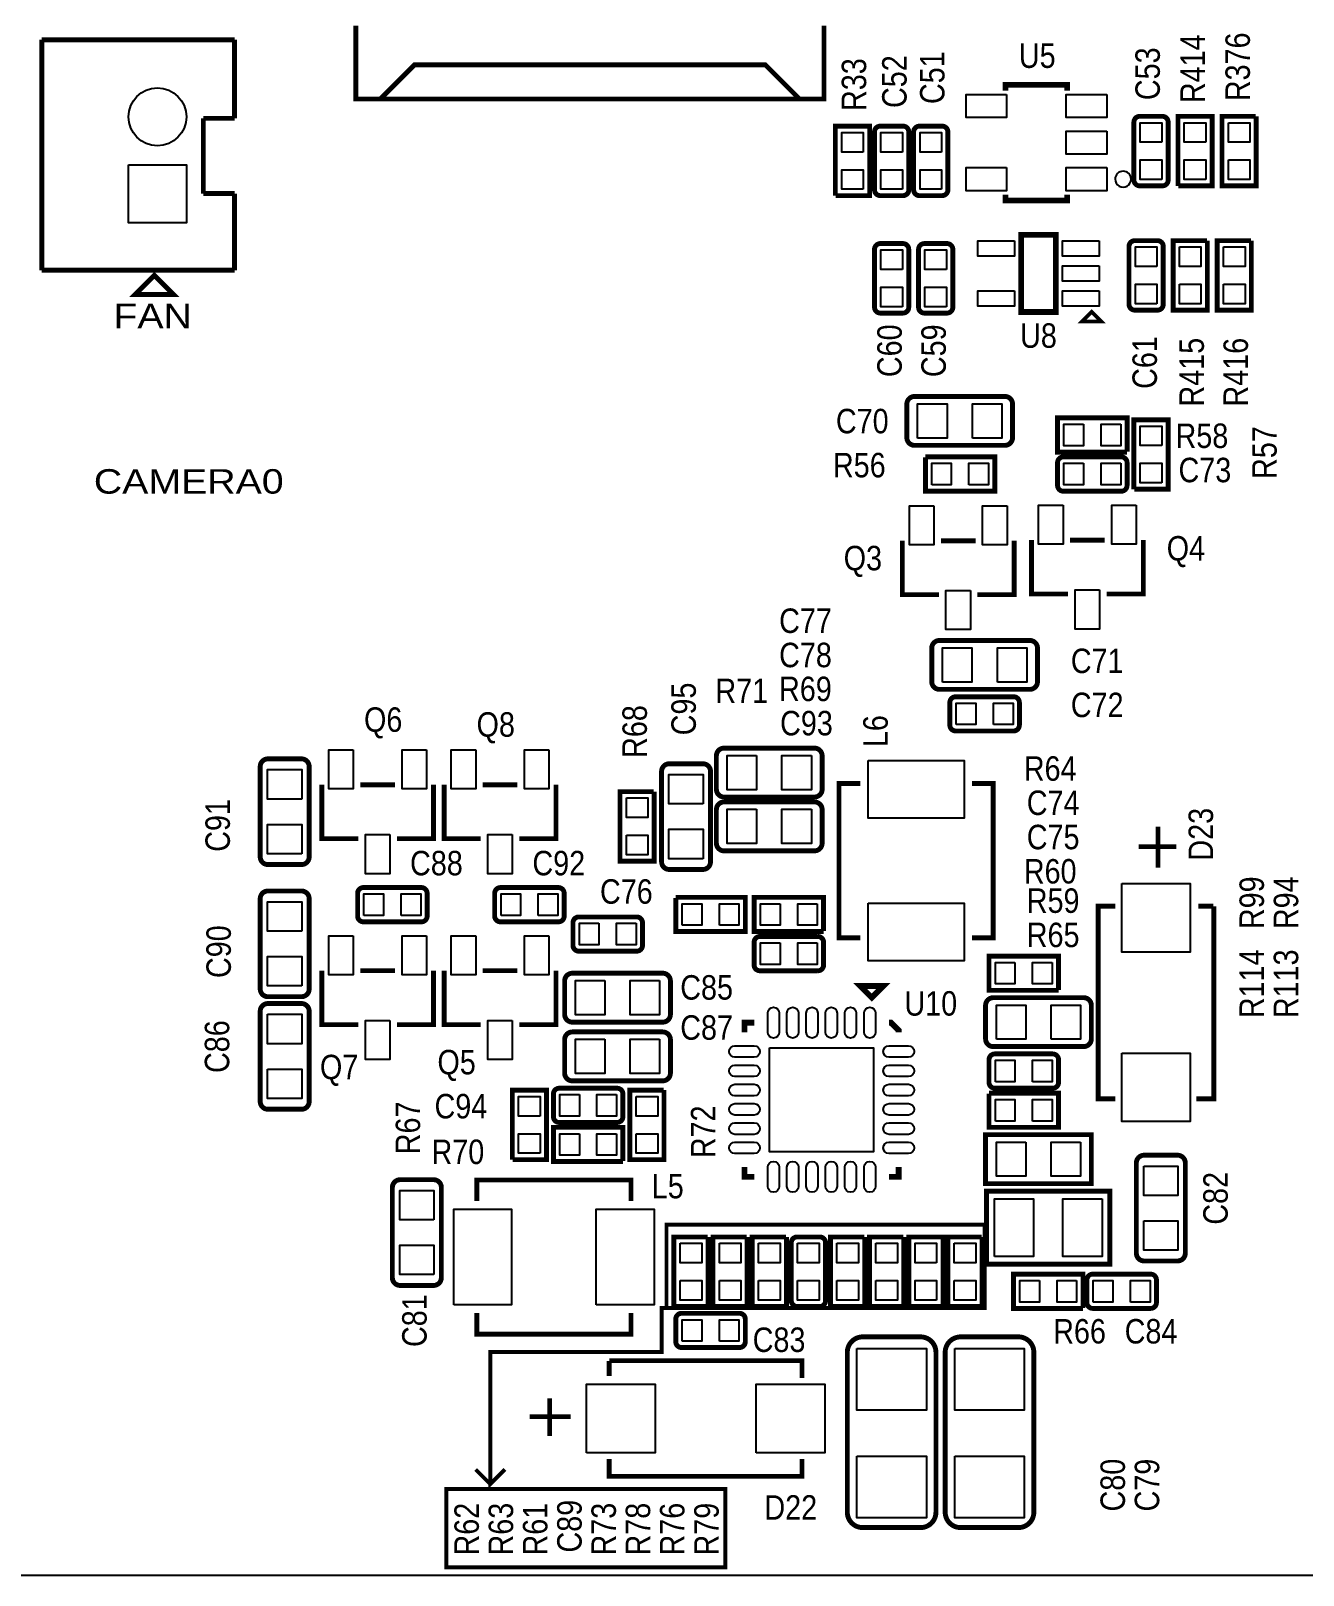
# Model space of a CAD drawing. Extents: x 0 to 228, y 0 to 175.
# Drawn here: x 79.52 to 112.53, y 0 to 40.08 of the extents above; entities that cross this region are included whole.
import ezdxf
from ezdxf.enums import TextEntityAlignment as Align

# ---------------------------------------------------------------- set-up
doc = ezdxf.new("R2010")
doc.units = 0
for name, color, linetype in [('BG_OUTLINE', 253, 'CONTINUOUS'), ('BG_SILKSCREEN_TOP', 85, 'CONTINUOUS'), ('PG_SILKSCREEN_TOP', 253, 'CONTINUOUS'), ('PIN_TOP', 142, 'CONTINUOUS'), ('RD_SILKSCREEN_TOP', 142, 'CONTINUOUS')]:
    doc.layers.add(name, color=color, linetype=linetype)

msp = doc.modelspace()

# ---------------------------------------------------------------- linework, layer by layer
at = {"layer": 'BG_OUTLINE'}
msp.add_lwpolyline([(3.048, 0), (224.952052, 0, 0.414214), (228.000052, 3.048), (228.000052, 168.95191, 0.414217), (224.952052, 171.99991), (3.048, 171.99991, 0.414214), (0, 168.95191), (0, 3.048, 0.414214), (3.048, 0)], format="xyb", dxfattribs=at)
at = {"layer": 'BG_SILKSCREEN_TOP', "const_width": 0.102108}
for points in [[(96.012, 9.092946), (104.267, 9.092946), (104.267, 6.933946), (96.012, 6.933946), (96.012, 9.092946)], [(96.012, 6.933946), (95.885, 6.933946), (95.885, 5.790946), (91.44, 5.790946), (91.44, 2.361946), (91.821, 2.742946)], [(91.44, 2.361946), (91.059, 2.742946)], [(90.297, 2.234946), (97.536, 2.234946), (97.536, 0.202946), (90.297, 0.202946), (90.297, 2.234946)]]:
    msp.add_lwpolyline(points, dxfattribs=at)
at = {"layer": 'PG_SILKSCREEN_TOP'}
for points, const_width in [([(87.952072, 40.214042), (87.952072, 38.309042), (100.098098, 38.309042), (100.098098, 40.214042)], 0.127), ([(79.804006, 39.845996), (84.803996, 39.845996)], 0.127), ([(79.804006, 33.866074), (79.804006, 39.845996)], 0.127), ([(84.803996, 39.845996), (84.803996, 37.806122)], 0.127), ([(88.587072, 38.309042), (89.476072, 39.198042), (98.574098, 39.198042), (99.463098, 38.309042)], 0.127), ([(106.409998, 38.526974), (106.409998, 38.677088), (104.809798, 38.677088), (104.809798, 38.526974)], 0.150114), ([(83.99399, 37.806122), (83.99399, 35.85591)], 0.127), ([(84.803996, 37.806122), (83.99399, 37.806122)], 0.127), ([(109.284008, 36.055046), (109.284008, 37.858954), (110.171992, 37.858954), (110.171992, 36.055046), (109.295946, 36.055046)], 0.127), ([(111.314992, 37.858954), (111.314992, 36.055046), (110.427008, 36.055046), (110.427008, 37.858954), (111.303054, 37.858954)], 0.127), ([(100.392992, 35.801046), (100.392992, 37.604954), (101.283008, 37.604954), (101.283008, 35.801046), (100.405946, 35.801046)], 0.127), ([(83.99399, 35.85591), (84.803996, 35.85591)], 0.127), ([(84.803996, 35.85591), (84.803996, 33.866074)], 0.127), ([(106.409998, 35.826954), (106.409998, 35.67684), (104.809798, 35.67684), (104.809798, 35.826954)], 0.150114), ([(106.114088, 34.781998), (106.114088, 32.782002), (105.213912, 32.782002), (105.213912, 34.781998), (106.114088, 34.781998)], 0.150114), ([(110.044992, 34.633154), (110.044992, 32.829246), (109.157008, 32.829246), (109.157008, 34.633154), (110.033054, 34.633154)], 0.127), ([(111.187992, 34.633154), (111.187992, 32.829246), (110.300008, 32.829246), (110.300008, 34.633154), (111.176054, 34.633154)], 0.127), ([(84.803996, 33.866074), (79.804006, 33.866074)], 0.127), ([(82.221324, 33.233106), (83.221322, 33.233106), (82.721196, 33.733232), (82.221324, 33.233106)], 0.127), ([(106.79303, 32.534098), (107.292902, 32.534098), (107.042966, 32.784034), (106.79303, 32.534098)], 0.100076), ([(107.962954, 29.145992), (106.159046, 29.145992), (106.159046, 30.036008), (107.962954, 30.036008), (107.962954, 29.158946)], 0.127), ([(108.141008, 28.181046), (108.141008, 29.984954), (109.030008, 29.984954), (109.030008, 28.181046), (108.152946, 28.181046)], 0.127), ([(102.730046, 29.020008), (104.533954, 29.020008), (104.533954, 28.129992), (102.730046, 28.129992), (102.730046, 29.007054)], 0.127), ([(103.081074, 25.444958), (102.131114, 25.444958), (102.131114, 26.845006)], 0.127), ([(104.031034, 26.845006), (103.131112, 26.845006)], 0.127), ([(104.081072, 25.444958), (105.031032, 25.444958), (105.031032, 26.845006)], 0.127), ([(106.433874, 25.461976), (105.483914, 25.461976), (105.483914, 26.862024)], 0.127), ([(107.384088, 26.862024), (106.483912, 26.862024)], 0.127), ([(107.434126, 25.461976), (108.384086, 25.461976), (108.384086, 26.862024)], 0.127), ([(88.018874, 19.111976), (87.068914, 19.111976), (87.068914, 20.512024)], 0.127), ([(88.969088, 20.512024), (88.068912, 20.512024)], 0.127), ([(89.019126, 19.111976), (89.969086, 19.111976), (89.969086, 20.512024)], 0.127), ([(91.193874, 19.111976), (90.243914, 19.111976), (90.243914, 20.512024)], 0.127), ([(92.144088, 20.512024), (91.243912, 20.512024)], 0.127), ([(92.194126, 19.111976), (93.144086, 19.111976), (93.144086, 20.512024)], 0.127), ([(101.038914, 20.541996), (100.489004, 20.541996), (100.489004, 16.542004), (101.038914, 16.542004)], 0.127), ([(103.939086, 20.541996), (104.488996, 20.541996), (104.488996, 16.542004), (103.939086, 16.542004)], 0.127), ([(95.693992, 20.332954), (95.693992, 18.529046), (94.806008, 18.529046), (94.806008, 20.332954), (95.682054, 20.332954)], 0.127), ([(108.762038, 19.42211), (108.762038, 18.35912)], 0.119888), ([(109.237018, 18.904966), (108.260896, 18.904966)], 0.119888), ([(96.253046, 17.590008), (98.056954, 17.590008), (98.056954, 16.701008), (96.253046, 16.701008), (96.253046, 17.577054)], 0.127), ([(100.088954, 16.701008), (98.285046, 16.701008), (98.285046, 17.590008), (100.088954, 17.590008), (100.088954, 16.712946)], 0.127), ([(107.661964, 17.359122), (107.211876, 17.359122), (107.211876, 12.358878), (107.661964, 12.358878)], 0.127), ([(109.762036, 12.358878), (110.212124, 12.358878), (110.212124, 17.359122)], 0.127), ([(110.203996, 17.359122), (109.812074, 17.359122)], 0.127), ([(106.184954, 15.175992), (104.381046, 15.175992), (104.381046, 16.066008), (106.184954, 16.066008), (106.184954, 15.188946)], 0.127), ([(88.018874, 14.285976), (87.068914, 14.285976), (87.068914, 15.686024)], 0.127), ([(88.969088, 15.686024), (88.068912, 15.686024)], 0.127), ([(89.019126, 14.285976), (89.969086, 14.285976), (89.969086, 15.686024)], 0.127), ([(91.193874, 14.285976), (90.243914, 14.285976), (90.243914, 15.686024)], 0.127), ([(92.144088, 15.686024), (91.243912, 15.686024)], 0.127), ([(92.194126, 14.285976), (93.144086, 14.285976), (93.144086, 15.686024)], 0.127), ([(101.6381, 15.288006), (101.037898, 15.288006), (101.338126, 14.988032), (101.6381, 15.288006)], 0.150114), ([(98.288094, 14.338046), (98.037904, 14.338046), (98.037904, 14.08811)], 0.150114), ([(101.78796, 14.338046), (101.837998, 14.338046), (102.037896, 14.137894), (102.037896, 14.08811)], 0.150114), ([(92.012008, 10.782046), (92.012008, 12.585954), (92.901008, 12.585954), (92.901008, 10.782046), (92.023946, 10.782046)], 0.127), ([(95.947992, 12.585954), (95.947992, 10.782046), (95.060008, 10.782046), (95.060008, 12.585954), (95.936054, 12.585954)], 0.127), ([(104.381046, 12.510008), (106.184954, 12.510008), (106.184954, 11.621008), (104.381046, 11.621008), (104.381046, 12.497054)], 0.127), ([(94.881954, 10.732008), (93.078046, 10.732008), (93.078046, 11.621008), (94.881954, 11.621008), (94.881954, 10.743946)], 0.127), ([(107.036108, 10.49401), (107.036108, 10.16), (106.7181, 10.16), (104.291892, 10.16), (104.291892, 11.43), (107.036108, 11.43), (107.036108, 10.489946)], 0.127), ([(98.288094, 10.338054), (98.037904, 10.338054), (98.037904, 10.58799)], 0.150114), ([(101.78796, 10.338054), (102.037896, 10.338054), (102.037896, 10.58799)], 0.150114), ([(91.091004, 9.705086), (91.091004, 10.254996), (95.090996, 10.254996), (95.090996, 9.705086)], 0.127), ([(104.467914, 9.96696), (107.517946, 9.96696), (107.517946, 8.06704), (104.318054, 8.06704), (104.318054, 9.96696), (104.467914, 9.96696)], 0.127), ([(97.092008, 8.775954), (97.092008, 6.972046), (96.201992, 6.972046), (96.201992, 8.775954), (97.079054, 8.775954)], 0.127), ([(98.108008, 8.775954), (98.108008, 6.972046), (97.217992, 6.972046), (97.217992, 8.775954), (98.095054, 8.775954)], 0.127), ([(99.124008, 8.775954), (99.124008, 6.972046), (98.233992, 6.972046), (98.233992, 8.775954), (99.111054, 8.775954)], 0.127), ([(101.156008, 8.775954), (101.156008, 6.972046), (100.267008, 6.972046), (100.267008, 8.775954), (101.143054, 8.775954)], 0.127), ([(102.172008, 8.775954), (102.172008, 6.972046), (101.281992, 6.972046), (101.281992, 8.775954), (102.159054, 8.775954)], 0.127), ([(102.297992, 6.972046), (102.297992, 8.775954), (103.188008, 8.775954), (103.188008, 6.972046), (102.310946, 6.972046)], 0.127), ([(104.204008, 8.775954), (104.204008, 6.972046), (103.313992, 6.972046), (103.313992, 8.775954), (104.191054, 8.775954)], 0.127), ([(106.819954, 6.922008), (105.016046, 6.922008), (105.016046, 7.811008), (106.819954, 7.811008), (106.819954, 6.933946)], 0.127), ([(91.091004, 6.804914), (91.091004, 6.255004), (95.090996, 6.255004), (95.090996, 6.804914)], 0.127), ([(99.528122, 5.114036), (99.528122, 5.564124), (94.527878, 5.564124)], 0.127), ([(94.527878, 5.555996), (94.527878, 5.164074)], 0.127), ([(92.982034, 4.589018), (92.982034, 3.612896)], 0.119888), ([(92.46489, 4.114038), (93.52788, 4.114038)], 0.119888), ([(94.527878, 3.013964), (94.527878, 2.563876), (99.528122, 2.563876), (99.528122, 3.013964)], 0.127)]:
    msp.add_lwpolyline(points, dxfattribs=dict(at, const_width=const_width))
at = {"layer": 'PG_SILKSCREEN_TOP', "const_width": 0.127}
for points in [[(108.141008, 36.204906), (108.141008, 36.754054), (108.141008, 37.159946), (108.141008, 37.709094, -0.414492), (108.291122, 37.858954), (108.878878, 37.858954, -0.414492), (109.028992, 37.709094), (109.028992, 36.204906, -0.414492), (108.878878, 36.055046), (108.291122, 36.055046, -0.414492), (108.141008, 36.204906)], [(101.410008, 35.950906), (101.410008, 36.500054), (101.410008, 36.905946), (101.410008, 37.455094, -0.414492), (101.560122, 37.604954), (102.147878, 37.604954, -0.415157), (102.299008, 37.455094), (102.299008, 35.950906, -0.415157), (102.147878, 35.801046), (101.560122, 35.801046, -0.414492), (101.410008, 35.950906)], [(102.426008, 35.950906), (102.426008, 36.500054), (102.426008, 36.905946), (102.426008, 37.455094, -0.414492), (102.576122, 37.604954), (103.163878, 37.604954, -0.414492), (103.313992, 37.455094), (103.313992, 35.950906, -0.414492), (103.163878, 35.801046), (102.576122, 35.801046, -0.414492), (102.426008, 35.950906)], [(101.410008, 32.902906), (101.410008, 33.452054), (101.410008, 33.857946), (101.410008, 34.407094, -0.414492), (101.560122, 34.556954), (102.147878, 34.556954, -0.414492), (102.297992, 34.407094), (102.297992, 32.902906, -0.414492), (102.147878, 32.753046), (101.560122, 32.753046, -0.414492), (101.410008, 32.902906)], [(102.553008, 32.902906), (102.553008, 33.452054), (102.553008, 33.857946), (102.553008, 34.407094, -0.414492), (102.703122, 34.556954), (103.290878, 34.556954, -0.415157), (103.442008, 34.407094), (103.442008, 32.902906, -0.415157), (103.290878, 32.753046), (102.703122, 32.753046, -0.414492), (102.553008, 32.902906)], [(108.014008, 32.979106), (108.014008, 33.528254), (108.014008, 33.934146), (108.014008, 34.483294, -0.414492), (108.164122, 34.633154), (108.751878, 34.633154, -0.414492), (108.901992, 34.483294), (108.901992, 32.979106, -0.414492), (108.751878, 32.829246), (108.164122, 32.829246, -0.414492), (108.014008, 32.979106)], [(102.449122, 30.589982), (104.792018, 30.589982, -0.414214), (104.991916, 30.390084), (104.991916, 29.51988, -0.414161), (104.792018, 29.319982), (102.449122, 29.319982, -0.414238), (102.24897, 29.51988), (102.24897, 30.390084, -0.414288), (102.449122, 30.589982)], [(107.813094, 28.129992), (107.263946, 28.129992), (106.858054, 28.129992), (106.308906, 28.129992, -0.415157), (106.159046, 28.281122), (106.159046, 28.868878, -0.415157), (106.308906, 29.020008), (107.813094, 29.020008, -0.415157), (107.962954, 28.868878), (107.962954, 28.281122, -0.415157), (107.813094, 28.129992)], [(103.095044, 24.257), (105.438956, 24.257, -0.413805), (105.639108, 24.057102), (105.639108, 23.186898, -0.41379), (105.438956, 22.987), (103.095044, 22.987, -0.413777), (102.894892, 23.186898), (102.894892, 24.057102, -0.413792), (103.095044, 24.257)], [(103.514906, 22.795992), (104.064054, 22.795992), (104.469946, 22.795992), (105.019094, 22.795992, -0.414492), (105.168954, 22.645878), (105.168954, 22.058122, -0.414492), (105.019094, 21.908008), (103.514906, 21.908008, -0.414492), (103.365046, 22.058122), (103.365046, 22.645878, -0.414492), (103.514906, 22.795992)], [(85.471, 18.640044), (85.471, 20.983956, -0.414181), (85.670898, 21.184108), (86.541102, 21.184108, -0.414181), (86.741, 20.983956), (86.741, 18.640044, -0.414181), (86.541102, 18.439892), (85.670898, 18.439892, -0.414181), (85.471, 18.640044)], [(99.850956, 20.193), (97.507044, 20.193, -0.413808), (97.306892, 20.392898), (97.306892, 21.263102, -0.413786), (97.507044, 21.463), (99.850956, 21.463, -0.413775), (100.051108, 21.263102), (100.051108, 20.392898, -0.413796), (99.850956, 20.193)], [(95.885, 18.513044), (95.885, 20.856956, -0.414181), (96.084898, 21.057108), (96.955102, 21.057108, -0.414181), (97.155, 20.856956), (97.155, 18.513044, -0.414181), (96.955102, 18.312892), (96.084898, 18.312892, -0.414181), (95.885, 18.513044)], [(99.850956, 18.796), (97.507044, 18.796, -0.413798), (97.306892, 18.995898), (97.306892, 19.866102, -0.413796), (97.507044, 20.066), (99.850956, 20.066, -0.413784), (100.051108, 19.866102), (100.051108, 18.995898, -0.413786), (99.850956, 18.796)], [(85.471, 15.211044), (85.471, 17.554956, -0.414181), (85.670898, 17.755108), (86.541102, 17.755108, -0.414181), (86.741, 17.554956), (86.741, 15.211044, -0.414181), (86.541102, 15.010892), (85.670898, 15.010892, -0.414181), (85.471, 15.211044)], [(88.147906, 17.844008), (88.697054, 17.844008), (89.102946, 17.844008), (89.652094, 17.844008, -0.415157), (89.801954, 17.692878), (89.801954, 17.105122, -0.415157), (89.652094, 16.953992), (88.147906, 16.953992, -0.415157), (87.998046, 17.105122), (87.998046, 17.692878, -0.415157), (88.147906, 17.844008)], [(91.703906, 17.844008), (92.253054, 17.844008), (92.658946, 17.844008), (93.208094, 17.844008, -0.415157), (93.357954, 17.692878), (93.357954, 17.105122, -0.415157), (93.208094, 16.953992), (91.703906, 16.953992, -0.415157), (91.554046, 17.105122), (91.554046, 17.692878, -0.415157), (91.703906, 17.844008)], [(95.240094, 16.193008), (94.690946, 16.193008), (94.285054, 16.193008), (93.735906, 16.193008, -0.414492), (93.586046, 16.343122), (93.586046, 16.930878, -0.414492), (93.735906, 17.080992), (95.240094, 17.080992, -0.414492), (95.389954, 16.930878), (95.389954, 16.343122, -0.414492), (95.240094, 16.193008)], [(99.939094, 15.683992), (99.389946, 15.683992), (98.984054, 15.683992), (98.434906, 15.683992, -0.415157), (98.285046, 15.835122), (98.285046, 16.422878, -0.415157), (98.434906, 16.574008), (99.939094, 16.574008, -0.415157), (100.088954, 16.422878), (100.088954, 15.835122, -0.415157), (99.939094, 15.683992)], [(95.913956, 14.351), (93.570044, 14.351, -0.414181), (93.369892, 14.550898), (93.369892, 15.421102, -0.414181), (93.570044, 15.621), (95.913956, 15.621, -0.414181), (96.114108, 15.421102), (96.114108, 14.550898, -0.414181), (95.913956, 14.351)], [(86.741, 14.633956), (86.741, 12.290044, -0.414181), (86.541102, 12.089892), (85.670898, 12.089892, -0.414181), (85.471, 12.290044), (85.471, 14.633956, -0.414181), (85.670898, 14.834108), (86.541102, 14.834108, -0.414181), (86.741, 14.633956)], [(104.492044, 14.986), (106.835956, 14.986, -0.413799), (107.036108, 14.786102), (107.036108, 13.915898, -0.413783), (106.835956, 13.716), (104.492044, 13.716, -0.413792), (104.291892, 13.915898), (104.291892, 14.786102, -0.413792), (104.492044, 14.986)], [(95.913956, 12.827), (93.570044, 12.827, -0.414181), (93.369892, 13.026898), (93.369892, 13.897102, -0.414181), (93.570044, 14.097), (95.913956, 14.097, -0.414181), (96.114108, 13.897102), (96.114108, 13.026898, -0.414181), (95.913956, 12.827)], [(104.530906, 13.526008), (105.080054, 13.526008), (105.485946, 13.526008), (106.035094, 13.526008, -0.415157), (106.184954, 13.374878), (106.184954, 12.787122, -0.415157), (106.035094, 12.635992), (104.530906, 12.635992, -0.415157), (104.381046, 12.787122), (104.381046, 13.374878, -0.415157), (104.530906, 13.526008)], [(94.732094, 11.748008), (94.182946, 11.748008), (93.777054, 11.748008), (93.227906, 11.748008, -0.414492), (93.078046, 11.898122), (93.078046, 12.485878, -0.414492), (93.227906, 12.635992), (94.732094, 12.635992, -0.414492), (94.881954, 12.485878), (94.881954, 11.898122, -0.414492), (94.732094, 11.748008)], [(109.474, 10.696956), (109.474, 8.353044, -0.413787), (109.274102, 8.152892), (108.403898, 8.152892, -0.413784), (108.204, 8.353044), (108.204, 10.696956, -0.413795), (108.403898, 10.897108), (109.274102, 10.897108, -0.413798), (109.474, 10.696956)], [(88.9, 7.718044), (88.9, 10.061956, -0.413783), (89.099898, 10.262108), (89.970102, 10.262108, -0.413802), (90.17, 10.061956), (90.17, 7.718044, -0.4138), (89.970102, 7.517892), (89.099898, 7.517892, -0.41378), (88.9, 7.718044)], [(100.140008, 8.626094), (100.140008, 8.076946), (100.140008, 7.671054), (100.140008, 7.121906, -0.415157), (99.988878, 6.972046), (99.401122, 6.972046, -0.414492), (99.251008, 7.121906), (99.251008, 8.626094, -0.414492), (99.401122, 8.775954), (99.988878, 8.775954, -0.415157), (100.140008, 8.626094)], [(107.070906, 7.811008), (107.620054, 7.811008), (108.025946, 7.811008), (108.575094, 7.811008, -0.415157), (108.724954, 7.659878), (108.724954, 7.072122, -0.414492), (108.575094, 6.922008), (107.070906, 6.922008, -0.414492), (106.921046, 7.072122), (106.921046, 7.659878, -0.415157), (107.070906, 7.811008)], [(96.402906, 6.793992), (96.952054, 6.793992), (97.357946, 6.793992), (97.907094, 6.793992, -0.414492), (98.056954, 6.643878), (98.056954, 6.056122, -0.414492), (97.907094, 5.906008), (96.402906, 5.906008, -0.414492), (96.253046, 6.056122), (96.253046, 6.643878, -0.414492), (96.402906, 6.793992)], [(100.703888, 5.783072), (100.703888, 1.632966, 0.414191), (101.103938, 1.232916), (102.604062, 1.232916, 0.414191), (103.004112, 1.632966), (103.004112, 5.783072, 0.414173), (102.604062, 6.183122), (101.103938, 6.183122, 0.414173), (100.703888, 5.783072)], [(103.243888, 5.783072), (103.243888, 1.632966, 0.414191), (103.643938, 1.232916), (105.144062, 1.232916, 0.414191), (105.544112, 1.632966), (105.544112, 5.783072, 0.414173), (105.144062, 6.183122), (103.643938, 6.183122, 0.414173), (103.243888, 5.783072)]]:
    msp.add_lwpolyline(points, format="xyb", dxfattribs=at)
at = {"layer": 'PG_SILKSCREEN_TOP'}
msp.add_lwpolyline([(108.066078, 36.227004, 1), (107.653718, 36.226924, 1)], format="xyb", close=True, dxfattribs=at)
at = {"layer": 'PIN_TOP'}
for points in [[(104.834944, 38.426898), (104.834944, 37.82695), (103.784908, 37.82695), (103.784908, 38.426898)], [(107.434888, 38.426898), (107.434888, 37.82695), (106.384852, 37.82695), (106.384852, 38.426898)], [(108.864527, 37.186108), (108.305473, 37.186108), (108.305473, 37.694108), (108.864527, 37.694108)], [(110.007527, 37.186108), (109.448473, 37.186108), (109.448473, 37.694108), (110.007527, 37.694108)], [(110.591473, 37.694108), (111.150527, 37.694108), (111.150527, 37.186108), (110.591473, 37.186108)], [(101.117527, 36.932108), (100.558473, 36.932108), (100.558473, 37.440108), (101.117527, 37.440108)], [(102.133527, 36.932108), (101.574473, 36.932108), (101.574473, 37.440108), (102.133527, 37.440108)], [(103.149527, 36.932108), (102.590473, 36.932108), (102.590473, 37.440108), (103.149527, 37.440108)], [(107.434888, 37.476938), (107.434888, 36.87699), (106.384852, 36.87699), (106.384852, 37.476938)], [(82.053938, 36.596066), (83.554062, 36.596066), (83.554062, 35.095942), (82.053938, 35.095942)], [(101.117527, 35.965892), (100.558473, 35.965892), (100.558473, 36.473892), (101.117527, 36.473892)], [(102.133527, 35.965892), (101.574473, 35.965892), (101.574473, 36.473892), (102.133527, 36.473892)], [(103.149527, 35.965892), (102.590473, 35.965892), (102.590473, 36.473892), (103.149527, 36.473892)], [(104.834944, 36.526978), (104.834944, 35.92703), (103.784908, 35.92703), (103.784908, 36.526978)], [(107.434888, 36.526978), (107.434888, 35.92703), (106.384852, 35.92703), (106.384852, 36.526978)], [(108.864527, 36.219892), (108.305473, 36.219892), (108.305473, 36.727892), (108.864527, 36.727892)], [(110.007527, 36.219892), (109.448473, 36.219892), (109.448473, 36.727892), (110.007527, 36.727892)], [(110.591473, 36.727892), (111.150527, 36.727892), (111.150527, 36.219892), (110.591473, 36.219892)], [(105.038906, 34.632011), (105.038906, 34.231961), (104.088946, 34.231961), (104.088946, 34.632011)], [(107.239054, 34.632011), (107.239054, 34.231961), (106.289094, 34.231961), (106.289094, 34.632011)], [(108.737527, 33.960308), (108.178473, 33.960308), (108.178473, 34.468308), (108.737527, 34.468308)], [(109.321473, 34.468308), (109.880527, 34.468308), (109.880527, 33.960308), (109.321473, 33.960308)], [(110.464473, 34.468308), (111.023527, 34.468308), (111.023527, 33.960308), (110.464473, 33.960308)], [(102.133527, 33.884108), (101.574473, 33.884108), (101.574473, 34.392108), (102.133527, 34.392108)], [(103.276527, 33.884108), (102.717473, 33.884108), (102.717473, 34.392108), (103.276527, 34.392108)], [(107.239054, 33.982025), (107.239054, 33.581975), (106.289094, 33.581975), (106.289094, 33.982025)], [(102.133527, 32.917892), (101.574473, 32.917892), (101.574473, 33.425892), (102.133527, 33.425892)], [(103.276527, 32.917892), (102.717473, 32.917892), (102.717473, 33.425892), (103.276527, 33.425892)], [(105.038906, 33.332039), (105.038906, 32.931989), (104.088946, 32.931989), (104.088946, 33.332039)], [(107.239054, 33.332039), (107.239054, 32.931989), (106.289094, 32.931989), (106.289094, 33.332039)], [(108.737527, 32.994092), (108.178473, 32.994092), (108.178473, 33.502092), (108.737527, 33.502092)], [(109.321473, 33.502092), (109.880527, 33.502092), (109.880527, 32.994092), (109.321473, 32.994092)], [(110.464473, 33.502092), (111.023527, 33.502092), (111.023527, 32.994092), (110.464473, 32.994092)], [(102.529132, 29.510482), (102.529132, 30.399482), (103.291132, 30.399482), (103.291132, 29.510482)], [(103.951024, 29.510482), (103.951024, 30.399482), (104.713024, 30.399482), (104.713024, 29.510482)], [(106.831892, 29.870527), (106.831892, 29.311473), (106.323892, 29.311473), (106.323892, 29.870527)], [(107.798108, 29.870527), (107.798108, 29.311473), (107.290108, 29.311473), (107.290108, 29.870527)], [(108.864527, 29.312108), (108.305473, 29.312108), (108.305473, 29.820108), (108.864527, 29.820108)], [(102.894892, 28.295346), (102.894892, 28.8544), (103.402892, 28.8544), (103.402892, 28.295346)], [(103.861108, 28.295346), (103.861108, 28.8544), (104.369108, 28.8544), (104.369108, 28.295346)], [(106.831892, 28.854527), (106.831892, 28.295473), (106.323892, 28.295473), (106.323892, 28.854527)], [(107.798108, 28.854527), (107.798108, 28.295473), (107.290108, 28.295473), (107.290108, 28.854527)], [(108.864527, 28.345892), (108.305473, 28.345892), (108.305473, 28.853892), (108.864527, 28.853892)], [(102.948486, 27.753056), (102.948486, 26.737056), (102.313486, 26.737056), (102.313486, 27.753056)], [(104.848406, 27.753056), (104.848406, 26.737056), (104.213406, 26.737056), (104.213406, 27.753056)], [(106.30154, 27.770074), (106.30154, 26.754074), (105.66654, 26.754074), (105.66654, 27.770074)], [(108.20146, 27.770074), (108.20146, 26.754074), (107.56646, 26.754074), (107.56646, 27.770074)], [(103.898446, 25.552908), (103.898446, 24.536908), (103.263446, 24.536908), (103.263446, 25.552908)], [(107.2515, 25.569926), (107.2515, 24.553926), (106.6165, 24.553926), (106.6165, 25.569926)], [(103.175054, 23.1775), (103.175054, 24.0665), (103.937054, 24.0665), (103.937054, 23.1775)], [(104.596946, 23.1775), (104.596946, 24.0665), (105.358946, 24.0665), (105.358946, 23.1775)], [(103.529892, 22.072346), (103.529892, 22.6314), (104.037892, 22.6314), (104.037892, 22.072346)], [(104.496108, 22.072346), (104.496108, 22.6314), (105.004108, 22.6314), (105.004108, 22.072346)], [(87.88654, 21.420074), (87.88654, 20.404074), (87.25154, 20.404074), (87.25154, 21.420074)], [(89.78646, 21.420074), (89.78646, 20.404074), (89.15146, 20.404074), (89.15146, 21.420074)], [(91.06154, 21.420074), (91.06154, 20.404074), (90.42654, 20.404074), (90.42654, 21.420074)], [(92.96146, 21.420074), (92.96146, 20.404074), (92.32646, 20.404074), (92.32646, 21.420074)], [(98.349054, 21.2725), (98.349054, 20.3835), (97.587054, 20.3835), (97.587054, 21.2725)], [(99.770946, 21.2725), (99.770946, 20.3835), (99.008946, 20.3835), (99.008946, 21.2725)], [(86.5505, 20.141946), (85.6615, 20.141946), (85.6615, 20.903946), (86.5505, 20.903946)], [(101.244527, 21.141436), (103.733473, 21.141436), (103.733473, 19.642328), (101.244527, 19.642328)], [(96.9645, 20.014946), (96.0755, 20.014946), (96.0755, 20.776946), (96.9645, 20.776946)], [(94.970473, 20.168108), (95.529527, 20.168108), (95.529527, 19.660108), (94.970473, 19.660108)], [(98.349054, 19.8755), (98.349054, 18.9865), (97.587054, 18.9865), (97.587054, 19.8755)], [(99.770946, 19.8755), (99.770946, 18.9865), (99.008946, 18.9865), (99.008946, 19.8755)], [(86.5505, 18.720054), (85.6615, 18.720054), (85.6615, 19.482054), (86.5505, 19.482054)], [(96.9645, 18.593054), (96.0755, 18.593054), (96.0755, 19.355054), (96.9645, 19.355054)], [(88.8365, 19.219926), (88.8365, 18.203926), (88.2015, 18.203926), (88.2015, 19.219926)], [(92.0115, 19.219926), (92.0115, 18.203926), (91.3765, 18.203926), (91.3765, 19.219926)], [(94.970473, 19.201892), (95.529527, 19.201892), (95.529527, 18.693892), (94.970473, 18.693892)], [(88.162892, 17.119346), (88.162892, 17.6784), (88.670892, 17.6784), (88.670892, 17.119346)], [(89.129108, 17.119346), (89.129108, 17.6784), (89.637108, 17.6784), (89.637108, 17.119346)], [(91.718892, 17.119346), (91.718892, 17.6784), (92.226892, 17.6784), (92.226892, 17.119346)], [(92.685108, 17.119346), (92.685108, 17.6784), (93.193108, 17.6784), (93.193108, 17.119346)], [(107.823, 17.947894), (109.601, 17.947894), (109.601, 16.169894), (107.823, 16.169894)], [(86.5505, 16.712946), (85.6615, 16.712946), (85.6615, 17.474946), (86.5505, 17.474946)], [(96.417892, 16.865346), (96.417892, 17.4244), (96.925892, 17.4244), (96.925892, 16.865346)], [(97.384108, 16.865346), (97.384108, 17.4244), (97.892108, 17.4244), (97.892108, 16.865346)], [(98.957892, 17.424527), (98.957892, 16.865473), (98.449892, 16.865473), (98.449892, 17.424527)], [(99.924108, 17.424527), (99.924108, 16.865473), (99.416108, 16.865473), (99.416108, 17.424527)], [(101.244527, 17.441672), (103.733473, 17.441672), (103.733473, 15.942564), (101.244527, 15.942564)], [(94.258892, 16.916527), (94.258892, 16.357473), (93.750892, 16.357473), (93.750892, 16.916527)], [(95.225108, 16.916527), (95.225108, 16.357473), (94.717108, 16.357473), (94.717108, 16.916527)], [(87.88654, 16.594074), (87.88654, 15.578074), (87.25154, 15.578074), (87.25154, 16.594074)], [(89.78646, 16.594074), (89.78646, 15.578074), (89.15146, 15.578074), (89.15146, 16.594074)], [(91.06154, 16.594074), (91.06154, 15.578074), (90.42654, 15.578074), (90.42654, 16.594074)], [(92.96146, 16.594074), (92.96146, 15.578074), (92.32646, 15.578074), (92.32646, 16.594074)], [(86.5505, 15.291054), (85.6615, 15.291054), (85.6615, 16.053054), (86.5505, 16.053054)], [(98.957892, 16.408527), (98.957892, 15.849473), (98.449892, 15.849473), (98.449892, 16.408527)], [(99.924108, 16.408527), (99.924108, 15.849473), (99.416108, 15.849473), (99.416108, 16.408527)], [(105.053892, 15.900527), (105.053892, 15.341473), (104.545892, 15.341473), (104.545892, 15.900527)], [(106.020108, 15.900527), (106.020108, 15.341473), (105.512108, 15.341473), (105.512108, 15.900527)], [(94.412054, 15.4305), (94.412054, 14.5415), (93.650054, 14.5415), (93.650054, 15.4305)], [(95.833946, 15.4305), (95.833946, 14.5415), (95.071946, 14.5415), (95.071946, 15.4305)], [(85.6615, 14.553946), (86.5505, 14.553946), (86.5505, 13.791946), (85.6615, 13.791946)], [(104.572054, 13.9065), (104.572054, 14.7955), (105.334054, 14.7955), (105.334054, 13.9065)], [(105.993946, 13.9065), (105.993946, 14.7955), (106.755946, 14.7955), (106.755946, 13.9065)], [(88.8365, 14.393926), (88.8365, 13.377926), (88.2015, 13.377926), (88.2015, 14.393926)], [(92.0115, 14.393926), (92.0115, 13.377926), (91.3765, 13.377926), (91.3765, 14.393926)], [(94.412054, 13.9065), (94.412054, 13.0175), (93.650054, 13.0175), (93.650054, 13.9065)], [(95.833946, 13.9065), (95.833946, 13.0175), (95.071946, 13.0175), (95.071946, 13.9065)], [(98.68789, 13.68806), (101.38791, 13.68806), (101.38791, 10.98804), (98.68789, 10.98804)], [(104.545892, 12.801346), (104.545892, 13.3604), (105.053892, 13.3604), (105.053892, 12.801346)], [(105.512108, 12.801346), (105.512108, 13.3604), (106.020108, 13.3604), (106.020108, 12.801346)], [(107.823, 13.548106), (109.601, 13.548106), (109.601, 11.770106), (107.823, 11.770106)], [(85.6615, 13.132054), (86.5505, 13.132054), (86.5505, 12.370054), (85.6615, 12.370054)], [(93.750892, 12.471527), (93.750892, 11.912473), (93.242892, 11.912473), (93.242892, 12.471527)], [(94.717108, 12.471527), (94.717108, 11.912473), (94.209108, 11.912473), (94.209108, 12.471527)], [(92.735527, 11.913108), (92.176473, 11.913108), (92.176473, 12.421108), (92.735527, 12.421108)], [(95.224473, 12.421108), (95.783527, 12.421108), (95.783527, 11.913108), (95.224473, 11.913108)], [(104.545892, 11.785346), (104.545892, 12.3444), (105.053892, 12.3444), (105.053892, 11.785346)], [(105.512108, 11.785346), (105.512108, 12.3444), (106.020108, 12.3444), (106.020108, 11.785346)], [(92.735527, 10.946892), (92.176473, 10.946892), (92.176473, 11.454892), (92.735527, 11.454892)], [(93.750892, 11.455527), (93.750892, 10.896473), (93.242892, 10.896473), (93.242892, 11.455527)], [(94.717108, 11.455527), (94.717108, 10.896473), (94.209108, 10.896473), (94.209108, 11.455527)], [(95.224473, 11.454892), (95.783527, 11.454892), (95.783527, 10.946892), (95.224473, 10.946892)], [(105.334054, 11.2395), (105.334054, 10.3505), (104.572054, 10.3505), (104.572054, 11.2395)], [(106.755946, 11.2395), (106.755946, 10.3505), (105.993946, 10.3505), (105.993946, 11.2395)], [(108.3945, 10.616946), (109.2835, 10.616946), (109.2835, 9.854946), (108.3945, 9.854946)], [(89.9795, 9.219946), (89.0905, 9.219946), (89.0905, 9.981946), (89.9795, 9.981946)], [(104.521, 8.267446), (104.521, 9.766554), (105.537, 9.766554), (105.537, 8.267446)], [(107.315, 9.766554), (107.315, 8.267446), (106.299, 8.267446), (106.299, 9.766554)], [(90.491564, 7.0104), (90.491564, 9.499346), (91.990672, 9.499346), (91.990672, 7.0104)], [(94.191328, 7.0104), (94.191328, 9.499346), (95.690436, 9.499346), (95.690436, 7.0104)], [(108.3945, 9.195054), (109.2835, 9.195054), (109.2835, 8.433054), (108.3945, 8.433054)], [(89.9795, 7.798054), (89.0905, 7.798054), (89.0905, 8.560054), (89.9795, 8.560054)], [(96.367473, 8.611108), (96.926527, 8.611108), (96.926527, 8.103108), (96.367473, 8.103108)], [(97.383473, 8.611108), (97.942527, 8.611108), (97.942527, 8.103108), (97.383473, 8.103108)], [(98.399473, 8.611108), (98.958527, 8.611108), (98.958527, 8.103108), (98.399473, 8.103108)], [(99.415473, 8.611108), (99.974527, 8.611108), (99.974527, 8.103108), (99.415473, 8.103108)], [(100.431473, 8.611108), (100.990527, 8.611108), (100.990527, 8.103108), (100.431473, 8.103108)], [(101.447473, 8.611108), (102.006527, 8.611108), (102.006527, 8.103108), (101.447473, 8.103108)], [(103.022527, 8.103108), (102.463473, 8.103108), (102.463473, 8.611108), (103.022527, 8.611108)], [(103.479473, 8.611108), (104.038527, 8.611108), (104.038527, 8.103108), (103.479473, 8.103108)], [(96.367473, 7.644892), (96.926527, 7.644892), (96.926527, 7.136892), (96.367473, 7.136892)], [(97.383473, 7.644892), (97.942527, 7.644892), (97.942527, 7.136892), (97.383473, 7.136892)], [(98.399473, 7.644892), (98.958527, 7.644892), (98.958527, 7.136892), (98.399473, 7.136892)], [(99.415473, 7.644892), (99.974527, 7.644892), (99.974527, 7.136892), (99.415473, 7.136892)], [(100.431473, 7.644892), (100.990527, 7.644892), (100.990527, 7.136892), (100.431473, 7.136892)], [(101.447473, 7.644892), (102.006527, 7.644892), (102.006527, 7.136892), (101.447473, 7.136892)], [(103.022527, 7.136892), (102.463473, 7.136892), (102.463473, 7.644892), (103.022527, 7.644892)], [(103.479473, 7.644892), (104.038527, 7.644892), (104.038527, 7.136892), (103.479473, 7.136892)], [(105.688892, 7.645527), (105.688892, 7.086473), (105.180892, 7.086473), (105.180892, 7.645527)], [(106.655108, 7.645527), (106.655108, 7.086473), (106.147108, 7.086473), (106.147108, 7.645527)], [(107.085892, 7.086346), (107.085892, 7.6454), (107.593892, 7.6454), (107.593892, 7.086346)], [(108.052108, 7.086346), (108.052108, 7.6454), (108.560108, 7.6454), (108.560108, 7.086346)], [(96.417892, 6.070346), (96.417892, 6.6294), (96.925892, 6.6294), (96.925892, 6.070346)], [(97.384108, 6.070346), (97.384108, 6.6294), (97.892108, 6.6294), (97.892108, 6.070346)], [(100.952554, 5.883021), (102.755446, 5.883021), (102.755446, 4.283075), (100.952554, 4.283075)], [(103.492554, 5.883021), (105.295446, 5.883021), (105.295446, 4.283075), (103.492554, 4.283075)], [(93.939106, 3.175), (93.939106, 4.953), (95.717106, 4.953), (95.717106, 3.175)], [(98.338894, 3.175), (98.338894, 4.953), (100.116894, 4.953), (100.116894, 3.175)], [(100.952554, 3.082925), (102.755446, 3.082925), (102.755446, 1.482979), (100.952554, 1.482979)], [(103.492554, 3.082925), (105.295446, 3.082925), (105.295446, 1.482979), (103.492554, 1.482979)]]:
    msp.add_lwpolyline(points, close=True, dxfattribs=at)
for points in [[(98.637979, 14.087983), (98.637979, 14.588109, -1), (98.937953, 14.588109), (98.937953, 14.087983, -1)], [(99.137851, 14.087983), (99.137851, 14.588109, -1), (99.437825, 14.588109), (99.437825, 14.087983, -1)], [(99.637977, 14.087983), (99.637977, 14.588109, -1), (99.937951, 14.588109), (99.937951, 14.087983, -1)], [(100.137849, 14.087983), (100.137849, 14.588109, -1), (100.437823, 14.588109), (100.437823, 14.087983, -1)], [(100.637975, 14.087983), (100.637975, 14.588109, -1), (100.937949, 14.588109), (100.937949, 14.087983, -1)], [(101.137847, 14.087983), (101.137847, 14.588109, -1), (101.437821, 14.588109), (101.437821, 14.087983, -1)], [(98.287967, 13.437997), (97.787841, 13.437997, -1), (97.787841, 13.737971), (98.287967, 13.737971, -1)], [(102.287959, 13.437997), (101.787833, 13.437997, -1), (101.787833, 13.737971), (102.287959, 13.737971, -1)], [(98.287967, 12.938125), (97.787841, 12.938125, -1), (97.787841, 13.238099), (98.287967, 13.238099, -1)], [(102.287959, 12.938125), (101.787833, 12.938125, -1), (101.787833, 13.238099), (102.287959, 13.238099, -1)], [(98.287967, 12.437999), (97.787841, 12.437999, -1), (97.787841, 12.737973), (98.287967, 12.737973, -1)], [(102.287959, 12.437999), (101.787833, 12.437999, -1), (101.787833, 12.737973), (102.287959, 12.737973, -1)], [(98.287967, 11.938127), (97.787841, 11.938127, -1), (97.787841, 12.238101), (98.287967, 12.238101, -1)], [(102.287959, 11.938127), (101.787833, 11.938127, -1), (101.787833, 12.238101), (102.287959, 12.238101, -1)], [(98.287967, 11.438001), (97.787841, 11.438001, -1), (97.787841, 11.737975), (98.287967, 11.737975, -1)], [(102.287959, 11.438001), (101.787833, 11.438001, -1), (101.787833, 11.737975), (102.287959, 11.737975, -1)], [(98.287967, 10.938129), (97.787841, 10.938129, -1), (97.787841, 11.238103), (98.287967, 11.238103, -1)], [(102.287959, 10.938129), (101.787833, 10.938129, -1), (101.787833, 11.238103), (102.287959, 11.238103, -1)], [(98.637979, 10.087991), (98.637979, 10.588117, -1), (98.937953, 10.588117), (98.937953, 10.087991, -1)], [(99.137851, 10.087991), (99.137851, 10.588117, -1), (99.437825, 10.588117), (99.437825, 10.087991, -1)], [(99.637977, 10.087991), (99.637977, 10.588117, -1), (99.937951, 10.588117), (99.937951, 10.087991, -1)], [(100.137849, 10.087991), (100.137849, 10.588117, -1), (100.437823, 10.588117), (100.437823, 10.087991, -1)], [(100.637975, 10.087991), (100.637975, 10.588117, -1), (100.937949, 10.588117), (100.937949, 10.087991, -1)], [(101.137847, 10.087991), (101.137847, 10.588117, -1), (101.437821, 10.588117), (101.437821, 10.087991, -1)]]:
    msp.add_lwpolyline(points, format="xyb", close=True, dxfattribs=at)
msp.add_circle((82.804, 37.846), 0.750062, dxfattribs=at)

# ---------------------------------------------------------------- texts
at = {"layer": 'BG_SILKSCREEN_TOP', "width": 1.2}
for s, p in [('FAN', (81.661, 32.3596)), ('CAMERA0', (81.153, 28.067))]:
    msp.add_text(s, height=0.635, dxfattribs=at).set_placement(p)
at = {"layer": 'RD_SILKSCREEN_TOP', "width": 0.8784}
for s, p in [('U5', (105.156, 39.116)), ('R58', (109.221016, 29.25191)), ('R56', (100.331016, 28.48991)), ('Q4', (108.991908, 26.33091)), ('Q3', (100.609908, 26.07691)), ('R71', (97.282, 22.6314)), ('R69', (98.933, 22.6822)), ('Q6', (88.163908, 21.88591)), ('Q8', (91.084908, 21.75891)), ('R64', (105.284016, 20.61591)), ('R60', (105.284016, 17.94891)), ('Q5', (90.068908, 12.99591)), ('Q7', (87.020908, 12.86891)), ('R70', (89.916, 10.668)), ('L5', (95.631, 9.779)), ('R66', (106.046016, 6.01091)), ('D22', (98.553016, 1.43891))]:
    msp.add_text(s, height=0.635, dxfattribs=at).set_placement(p)
for s, p in [('R414', (109.982, 38.2016)), ('R376', (111.1504, 38.2524)), ('R33', (101.1936, 37.9984)), ('R415', (109.9566, 30.3276)), ('R416', (111.0996, 30.3276)), ('R57', (111.84509, 28.449016)), ('R68', (95.504, 21.209)), ('L6', (101.7524, 21.4884)), ('D23', (110.19409, 18.543016)), ('R99', (111.51489, 16.765016)), ('R94', (112.40389, 16.765016)), ('R114', (111.51489, 14.454124)), ('R113', (112.40389, 14.454124)), ('R67', (89.62009, 10.923016)), ('R72', (97.282, 10.8204)), ('C80', (107.90809, 1.652016)), ('C79', (108.79709, 1.652016)), ('R62', (91.14409, 0.509016)), ('R63', (92.03309, 0.509016)), ('R61', (92.92209, 0.509016)), ('R73', (94.70009, 0.509016)), ('R78', (95.58909, 0.509016)), ('R76', (96.47809, 0.509016)), ('R79', (97.36709, 0.509016))]:
    msp.add_text(s, height=0.635, rotation=90, dxfattribs=at).set_placement(p)
for s, p in [('C52', (102.242874, 38.759892)), ('C51', (103.2256, 38.862)), ('C53', (108.8136, 38.9636)), ('C60', (102.11689, 31.774892)), ('C59', (103.25989, 31.774892)), ('C61', (108.7374, 31.4706)), ('C95', (96.774, 22.479)), ('C91', (84.6836, 19.4564)), ('C90', (84.709, 16.1798)), ('C86', (84.66709, 13.716)), ('C82', (110.57509, 9.779)), ('C81', (89.789, 6.604)), ('C89', (93.81109, 1.27))]:
    msp.add_text(s, height=0.635, rotation=90, dxfattribs=at).set_placement(p, align=Align.CENTER)
for s, p in [('U8', (105.664, 31.8516)), ('C70', (101.092, 29.63291)), ('C73', (109.982, 28.36291)), ('C77', (99.6188, 24.45131)), ('C78', (99.6188, 23.56231)), ('C71', (107.188, 23.40991)), ('C72', (107.188, 22.26691)), ('C93', (99.6442, 21.7932)), ('C74', (106.045, 19.72691)), ('C75', (106.045, 18.83791)), ('C88', (90.043, 18.161)), ('C92', (93.218, 18.161)), ('C76', (94.9706, 17.4244)), ('R59', (106.045, 17.18691)), ('R65', (106.045, 16.29791)), ('C85', (97.0534, 14.9352)), ('U10', (102.87, 14.51991)), ('C87', (97.0534, 13.8938)), ('C94', (90.678, 11.85291)), ('C83', (98.933, 5.790946)), ('C84', (108.585, 6.01091))]:
    msp.add_text(s, height=0.635, dxfattribs=at).set_placement(p, align=Align.CENTER)

doc.saveas('drawing.dxf')
